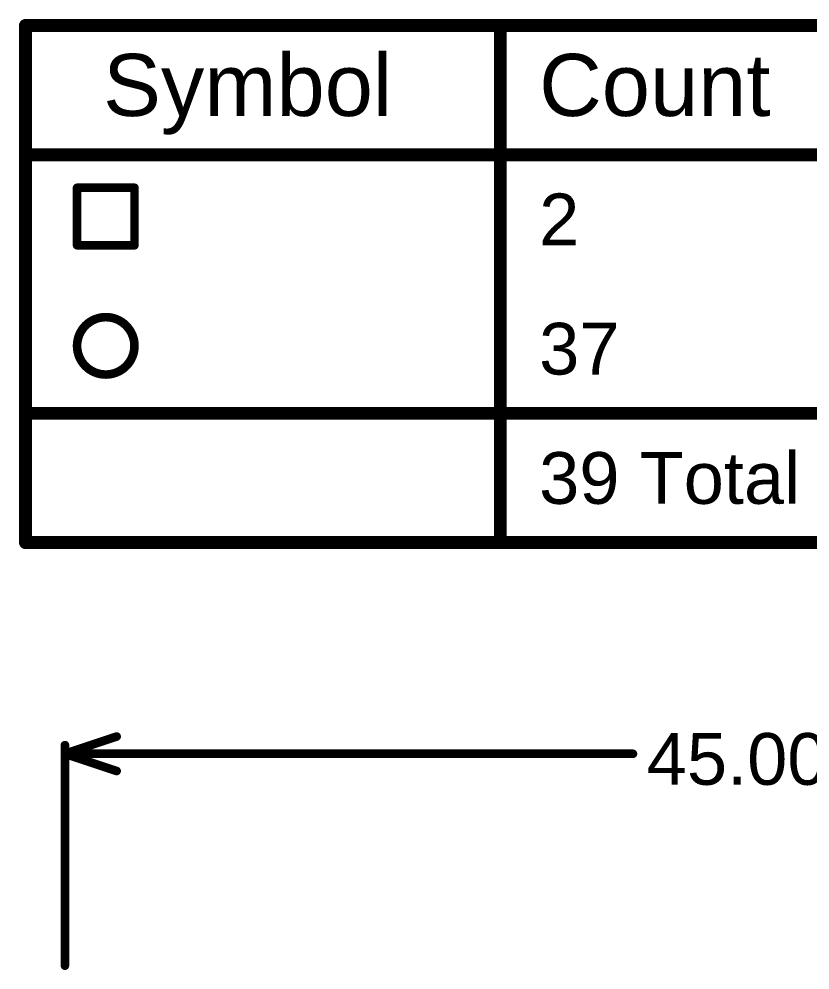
# Model space of a CAD drawing. Header units: inches. Extents: x -0.05 to 7.01, y -0.08 to 1.98.
# Drawn here: x -0.053 to 0.864, y 0.876 to 1.98 of the extents above; entities that cross this region are included whole.
import ezdxf

# ---------------------------------------------------------------- set-up
doc = ezdxf.new("R2010")
doc.units = ezdxf.units.IN
doc.header["$MEASUREMENT"] = 0
doc.layers.add('Dimension', color=6, linetype='Continuous')
doc.layers.add('Drill Drawing', color=1, linetype='Continuous')
doc.styles.add('Arial', font='', dxfattribs={"height": 0.2})
doc.styles.get('Arial').set_extended_font_data('Arial')

msp = doc.modelspace()

# ---------------------------------------------------------------- linework, layer by layer
at = {"layer": 'Dimension'}
for points in [[(0, 1.127, 0.01, 0.01, 0), (0.06, 1.147, 0.01, 0.01, 0)], [(0, 0.8811, 0.01, 0.01, 0), (0, 1.137, 0.01, 0.01, 0)], [(0, 1.127, 0.01, 0.01, 0), (0.06, 1.107, 0.01, 0.01, 0)], [(0, 1.127, 0.01, 0.01, 0), (0.6589, 1.127, 0.01, 0.01, 0)]]:
    msp.add_lwpolyline(points, format="xyseb", dxfattribs=at)
for points in [[(0.0575, 1.147, 0.005, 0.005, 1), (0.0625, 1.147, 0.005, 0.005, 1)], [(-0.0025, 1.137, 0.005, 0.005, 1), (0.0025, 1.137, 0.005, 0.005, 1)], [(-0.0025, 1.127, 0.005, 0.005, 1), (0.0025, 1.127, 0.005, 0.005, 1)], [(-0.0025, 1.127, 0.005, 0.005, 1), (0.0025, 1.127, 0.005, 0.005, 1)], [(-0.0025, 1.127, 0.005, 0.005, 1), (0.0025, 1.127, 0.005, 0.005, 1)], [(0.6564, 1.127, 0.005, 0.005, 1), (0.6614, 1.127, 0.005, 0.005, 1)], [(0.0575, 1.107, 0.005, 0.005, 1), (0.0625, 1.107, 0.005, 0.005, 1)], [(-0.0025, 0.8811, 0.005, 0.005, 1), (0.0025, 0.8811, 0.005, 0.005, 1)]]:
    msp.add_lwpolyline(points, format="xyseb", close=True, dxfattribs=at)
at = {"layer": 'Drill Drawing'}
for points in [[(-0.0457, 1.972, 0.015, 0.015, 0), (7.0044, 1.972, 0.015, 0.015, 0)], [(-0.0457, 1.372, 0.015, 0.015, 0), (-0.0457, 1.972, 0.015, 0.015, 0)], [(0.5051, 1.372, 0.015, 0.015, 0), (0.5051, 1.972, 0.015, 0.015, 0)], [(-0.0457, 1.822, 0.015, 0.015, 0), (7.0044, 1.822, 0.015, 0.015, 0)], [(0.0141, 1.7837, 0.01, 0.01, 0), (0.0807, 1.7837, 0.01, 0.01, 0)], [(0.0141, 1.717, 0.01, 0.01, 0), (0.0141, 1.7837, 0.01, 0.01, 0)], [(0.0807, 1.717, 0.01, 0.01, 0), (0.0807, 1.7837, 0.01, 0.01, 0)], [(0.0141, 1.717, 0.01, 0.01, 0), (0.0807, 1.717, 0.01, 0.01, 0)], [(-0.0457, 1.522, 0.015, 0.015, 0), (7.0044, 1.522, 0.015, 0.015, 0)], [(-0.0457, 1.372, 0.015, 0.015, 0), (7.0044, 1.372, 0.015, 0.015, 0)]]:
    msp.add_lwpolyline(points, format="xyseb", dxfattribs=at)
for points in [[(-0.0495, 1.972, 0.0075, 0.0075, 1), (-0.042, 1.972, 0.0075, 0.0075, 1)], [(-0.0495, 1.972, 0.0075, 0.0075, 1), (-0.042, 1.972, 0.0075, 0.0075, 1)], [(0.5014, 1.972, 0.0075, 0.0075, 1), (0.5089, 1.972, 0.0075, 0.0075, 1)], [(-0.0495, 1.822, 0.0075, 0.0075, 1), (-0.042, 1.822, 0.0075, 0.0075, 1)], [(0.0116, 1.7837, 0.005, 0.005, 1), (0.0166, 1.7837, 0.005, 0.005, 1)], [(0.0116, 1.7837, 0.005, 0.005, 1), (0.0166, 1.7837, 0.005, 0.005, 1)], [(0.0782, 1.7837, 0.005, 0.005, 1), (0.0832, 1.7837, 0.005, 0.005, 1)], [(0.0782, 1.7837, 0.005, 0.005, 1), (0.0832, 1.7837, 0.005, 0.005, 1)], [(0.0116, 1.717, 0.005, 0.005, 1), (0.0166, 1.717, 0.005, 0.005, 1)], [(0.0116, 1.717, 0.005, 0.005, 1), (0.0166, 1.717, 0.005, 0.005, 1)], [(0.0782, 1.717, 0.005, 0.005, 1), (0.0832, 1.717, 0.005, 0.005, 1)], [(0.0782, 1.717, 0.005, 0.005, 1), (0.0832, 1.717, 0.005, 0.005, 1)], [(0.0807, 1.6003, 0.01, 0.01, 1), (0.0141, 1.6003, 0.01, 0.01, 1)], [(0.0116, 1.6003, 0.005, 0.005, 1), (0.0166, 1.6003, 0.005, 0.005, 1)], [(0.0782, 1.6003, 0.005, 0.005, 1), (0.0832, 1.6003, 0.005, 0.005, 1)], [(-0.0495, 1.522, 0.0075, 0.0075, 1), (-0.042, 1.522, 0.0075, 0.0075, 1)], [(-0.0495, 1.372, 0.0075, 0.0075, 1), (-0.042, 1.372, 0.0075, 0.0075, 1)], [(-0.0495, 1.372, 0.0075, 0.0075, 1), (-0.042, 1.372, 0.0075, 0.0075, 1)], [(0.5014, 1.372, 0.0075, 0.0075, 1), (0.5089, 1.372, 0.0075, 0.0075, 1)]]:
    msp.add_lwpolyline(points, format="xyseb", close=True, dxfattribs=at)

# ---------------------------------------------------------------- texts
at = {"layer": 'Dimension', "style": 'Arial'}
msp.add_text('45.00mm', height=0.06, dxfattribs=at).set_placement((0.6749, 1.091))
at = {"layer": 'Drill Drawing', "style": 'Arial'}
for s, height, p in [('Symbol', 0.072, (0.0443, 1.867)), ('Count', 0.072, (0.5501, 1.867)), ('2', 0.06, (0.5501, 1.717)), ('37', 0.06, (0.5501, 1.567)), ('39 Total', 0.06, (0.5501, 1.417))]:
    msp.add_text(s, height=height, dxfattribs=at).set_placement(p)

doc.saveas('drawing.dxf')
